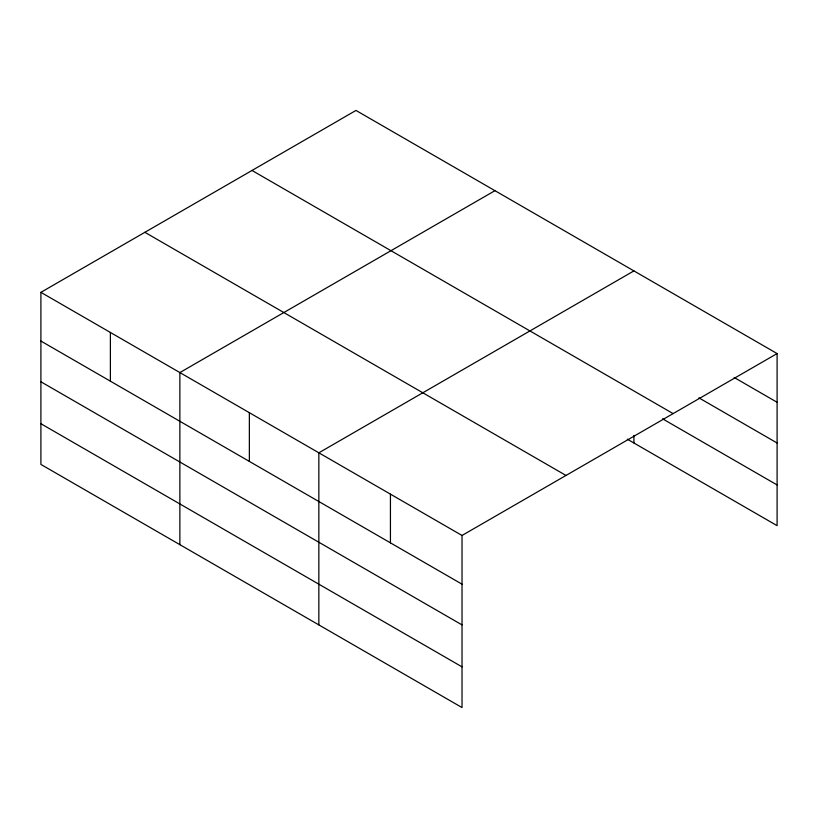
<?xml version="1.0" encoding="UTF-8"?>
<svg xmlns="http://www.w3.org/2000/svg" width="818" height="818" viewBox="0 0 818 818"><rect width="100%" height="100%" fill="white"/><g stroke="black" fill="none" stroke-linecap="round" stroke-linejoin="round"><path stroke-width="1.23" d="M462.027 624.901L462.027 535.473L40.9 292.343L40.9 464.43L462.027 707.56L462.027 624.901L40.9 381.771M627.304 439.174L777.1 525.657L777.1 353.57L355.973 110.44L40.9 292.343M494.951 190.666L179.868 372.579L179.868 544.665M633.919 270.901L318.846 452.814L318.846 624.901M462.027 535.473L777.1 353.57M734.145 377.476L777.1 402.282M698.899 397.845L777.1 442.998M252.005 170.461L673.122 413.601M662.549 418.806L777.1 484.941M144.878 232.312L565.995 475.452M40.9 341.055L462.027 584.185M40.9 423.714L462.027 666.854M633.919 435.36L633.919 442.988M390.431 494.144L390.431 542.855M249.357 412.691L249.357 461.403M110.389 332.466L110.389 381.168"/></g></svg>
